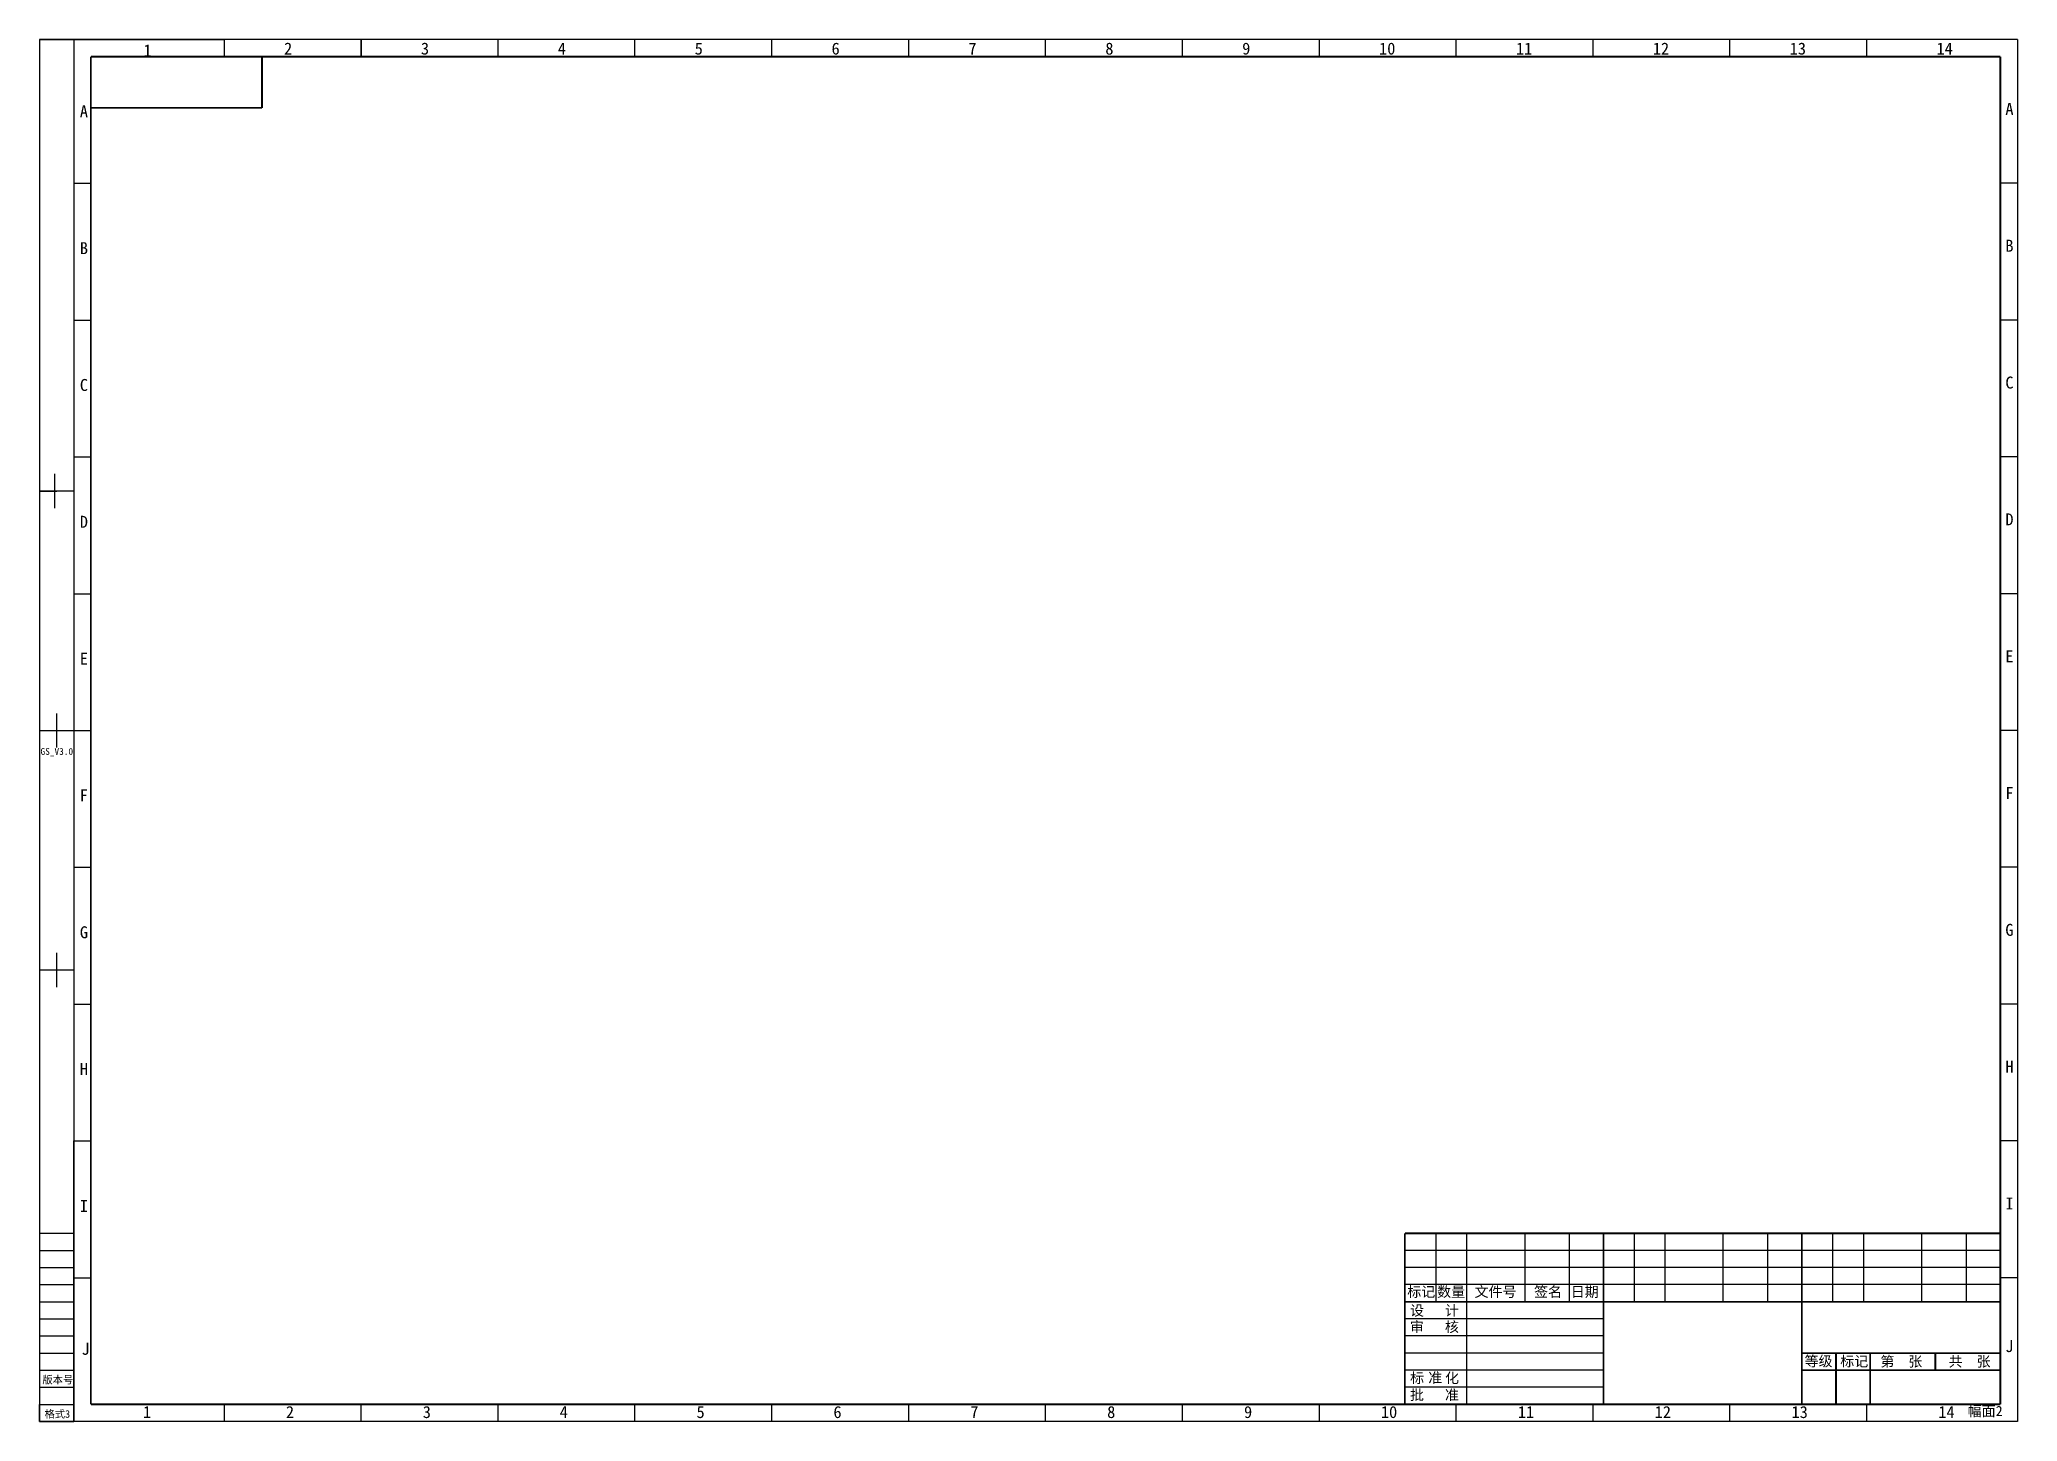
# Model space of a CAD drawing. Header units: inches. Extents: x -578 to 0, y 0 to 404.
import ezdxf

# ---------------------------------------------------------------- set-up
doc = ezdxf.new("R2010")
doc.units = ezdxf.units.IN
doc.header["$MEASUREMENT"] = 0
doc.styles.get("Standard").update_dxf_attribs({"font": 'simfang_1.ttf'})

# ---------------------------------------------------------------- blocks, each defined once
blk = doc.blocks.new('电路图A2')
for p, q in [((578, 404), (0, 404)), ((0, 404), (20, 404)), ((0, 404), (20, 404)), ((0, 404), (0, 0)), ((0, 404), (5, 404)), ((0, 404), (5, 404)), ((10, 404), (10, 404)), ((10, 404), (10, 0)), ((10, 404), (15, 404)), ((10, 404), (15, 404)), ((10, 404), (54, 404)), ((15, 404), (20, 404)), ((54, 399), (54, 404)), ((94, 404), (94, 399)), ((94, 399), (94, 404)), ((134, 399), (134, 404)), ((174, 399), (174, 404)), ((214, 399), (214, 404)), ((254, 399), (254, 404)), ((294, 399), (294, 404)), ((334, 399), (334, 404)), ((374, 399), (374, 404)), ((414, 399), (414, 404)), ((454, 399), (454, 404)), ((494, 399), (494, 404)), ((534, 399), (534, 404)), ((578, 404), (578, 0)), ((10, 362), (15, 362)), ((578, 362), (573, 362)), ((10, 322), (15, 322)), ((578, 322), (573, 322)), ((10, 282), (15, 282)), ((578, 282), (573, 282)), ((10, 272), (0, 272)), ((0, 272), (0, 272)), ((0, 272), (4.45, 272)), ((0, 272), (5, 272)), ((4.45, 277), (4.45, 277)), ((4.45, 267), (4.45, 277)), ((5, 272), (4.45, 272)), ((10, 242), (15, 242)), ((578, 242), (573, 242)), ((5, 197), (5, 207)), ((5, 207), (5, 207)), ((0, 202), (10, 202)), ((0, 202), (5, 202)), ((5, 202), (5, 202)), ((10, 202), (15, 202)), ((578, 202), (573, 202)), ((10, 162), (15, 162)), ((578, 162), (573, 162)), ((5, 127), (5, 137)), ((5, 137), (5, 137)), ((0, 132), (10, 132)), ((0, 132), (5, 132)), ((5, 132), (5, 132)), ((10, 122), (15, 122)), ((578, 122), (573, 122)), ((10, 42), (10, 82)), ((10, 82), (15, 82)), ((10, 82), (15, 82)), ((578, 82), (573, 82)), ((578, 82), (573, 82)), ((0, 55), (10, 55)), ((524, 55.11), (524, 35)), ((533, 55.11), (533, 35)), ((550, 55.29), (550, 35)), ((563, 55), (563, 35)), ((0, 50), (10, 50)), ((0, 45), (10, 45)), ((10, 42), (15, 42)), ((578, 42), (573, 42)), ((0, 40), (10, 40)), ((0, 35), (10, 35)), ((0, 30), (0, 30)), ((0, 30), (10, 30)), ((0, 25), (0, 25)), ((0, 25), (10, 25)), ((0, 20), (10, 20)), ((0, 15), (10, 15)), ((0, 10), (10, 10)), ((0, 0), (0, 5)), ((0, 5), (10, 5)), ((578, 0), (0, 0)), ((0, 0), (0, 0)), ((54, 0.1), (54, 5)), ((94, 0.1), (94, 5)), ((94, 0.1), (94, 5)), ((134, 0.1), (134, 5)), ((174, 0.1), (174, 5)), ((214, 0.1), (214, 5)), ((254, 0.1), (254, 5)), ((294, 0.1), (294, 5)), ((334, 0.1), (334, 5)), ((374, 0.1), (374, 5)), ((414, 0.1), (414, 5)), ((454, 0.1), (454, 5)), ((494, 0.1), (494, 5)), ((534, 0.1), (534, 5)), ((578, 5), (578, 5)), ((578, 0), (578, 0))]:
    blk.add_line(p, q)
at = {"lineweight": 25}
for p, q in [((434, 55), (434, 35)), ((447, 55), (447, 35)), ((466, 55), (466, 35)), ((475, 55), (475, 35)), ((492, 35), (492, 55)), ((505, 55), (505, 35)), ((10, 21.7), (10, 51.4)), ((10, 21.7), (10, 51.4)), ((535.68, 35), (554.68, 35)), ((10, 0), (10, 21.7)), ((0, 0), (10, 0)), ((10, 0), (10, 0)), ((10, 0), (10, 0))]:
    blk.add_line(p, q, dxfattribs=at)
at = {"lineweight": 50, "const_width": 0.5}
for points in [[(573, 399), (15, 399)], [(15, 399), (15, 5)], [(65, 384), (65, 399)], [(573, 399), (573, 5)], [(65, 384), (15, 384)], [(399, 55), (399, 5)], [(457, 55), (457, 5)], [(399, 35), (515.68, 35)], [(573.1, 35), (515.68, 35)], [(515, 20), (525, 20), (525, 15)], [(573, 5), (15, 5)]]:
    blk.add_lwpolyline(points, dxfattribs=at)
at = {"lineweight": 25, "const_width": 0.5}
for points in [[(399, 55), (573, 55)], [(505, 55), (515, 55), (515, 5)], [(515, 35), (515, 20), (573, 20)], [(514.98, 19.97), (524.98, 19.97), (524.98, 4.97)], [(515, 20), (515, 15), (573, 15)], [(525, 20), (535, 20), (535, 5)], [(535, 20), (554, 20), (554, 15)]]:
    blk.add_lwpolyline(points, dxfattribs=at)
for points in [[(408, 55), (408, 35)], [(417, 55), (417, 5)]]:
    blk.add_lwpolyline(points)
at = {"lineweight": 25}
for points in [[(573, 50), (399, 50)], [(573, 45), (399, 45)], [(573, 40), (399, 40)], [(457, 30), (399, 30)], [(457, 25), (399, 25)], [(457, 20), (399, 20)], [(457, 15), (399, 15)], [(457, 10), (399, 10)]]:
    blk.add_lwpolyline(points, dxfattribs=at)
for s, height, p in [('GS_V3.0', 2, (0.28, 194.88)), ('标记', 3, (399.68, 36.41)), ('数量', 3, (408.42, 36.41)), ('文件号', 3, (419.34, 36.41)), ('签名', 3, (436.73, 36.41)), ('日期', 3, (447.46, 36.41)), ('设   计', 3, (400.47, 30.94)), ('审   核', 3, (400.47, 26.15)), ('等级', 3, (515.78, 16.14)), ('标记', 3, (526.22, 16.1)), ('第  张 ', 3, (537.95, 16.05)), ('共  张', 3, (557.88, 16.05)), ('版本号', 2.2, (0.84, 11.09)), ('标   化', 3, (400.52, 11.23)), ('准', 3, (405.83, 11.28)), ('批   准', 3, (400.47, 6.26)), ('格式3', 2.2, (1.45, 1.09))]:
    blk.add_text(s, height=height).set_placement(p)
at = {"attachment_point": 1}
for s, width, insert, char_height in [('1', 60, (30.36, 402.56), 3.5), ('2', 3, (71.45, 403.11), 3.5), ('3', 3, (111.45, 403.11), 3.5), ('4', 3, (151.45, 403.11), 3.5), ('5', 3, (191.45, 403.11), 3.5), ('6', 3.5, (231.45, 403.11), 3.5), ('7', 3, (271.45, 403.11), 3.5), ('8', 3, (311.45, 403.11), 3.5), ('9', 3, (351.45, 403.11), 3.5), ('10', 3, (391.45, 403.11), 3.5), ('11', 3, (431.45, 403.11), 3.5), ('12', 3, (471.45, 403.11), 3.5), ('13', 3, (511.45, 403.11), 3.5), ('14', 3, (554.34, 403.11), 3.5), ('A', 9, (11.77, 384.76), 3.5), ('A', 18, (574.47, 385.47), 3.5), ('B', 9, (11.77, 344.76), 3.5), ('B', 18, (574.47, 345.47), 3.5), ('C', 9, (11.77, 304.76), 3.5), ('C', 18, (574.47, 305.47), 3.5), ('D', 9, (11.77, 264.76), 3.5), ('D', 18, (574.47, 265.47), 3.5), ('E', 18, (574.47, 225.47), 3.5), ('E', 9, (11.77, 224.76), 3.5), ('F', 18, (574.47, 185.47), 3.5), ('F', 9, (11.77, 184.76), 3.5), ('G', 9, (11.77, 144.76), 3.5), ('G', 18, (574.47, 145.47), 3.5), ('H', 9, (11.77, 104.76), 3.5), ('H', 18, (574.47, 105.47), 3.5), ('I', 9, (11.77, 64.76), 3.5), ('I', 18, (574.47, 65.47), 3.5), ('J', 15, (574.44, 23.79), 3.5), ('J', 12, (12.25, 22.99), 3.5), ('1', 9, (30.23, 4.5), 3.5), ('2', 4, (71.99, 4.5), 3.5), ('3', 4, (111.99, 4.5), 3.5), ('4', 4, (151.99, 4.5), 3.5), ('5', 4, (191.99, 4.5), 3.5), ('6', 4, (231.99, 4.5), 3.5), ('7', 4, (271.99, 4.5), 3.5), ('8', 4, (311.99, 4.5), 3.5), ('9', 4, (351.99, 4.5), 3.5), ('10', 4, (391.99, 4.5), 3.5), ('11', 4, (431.99, 4.5), 3.5), ('12', 4, (471.99, 4.5), 3.5), ('13', 4, (511.99, 4.5), 3.5), ('14', 4, (554.88, 4.5), 3.5), ('幅面2', 19, (563.45, 4.55), 3)]:
    blk.add_mtext_dynamic_manual_height_columns(s, width=width, gutter_width=22.5, heights=[0], dxfattribs=dict(at, insert=insert, char_height=char_height))

msp = doc.modelspace()

# ---------------------------------------------------------------- block references
msp.add_blockref('电路图A2', (-578, 0))

doc.saveas('drawing.dxf')
